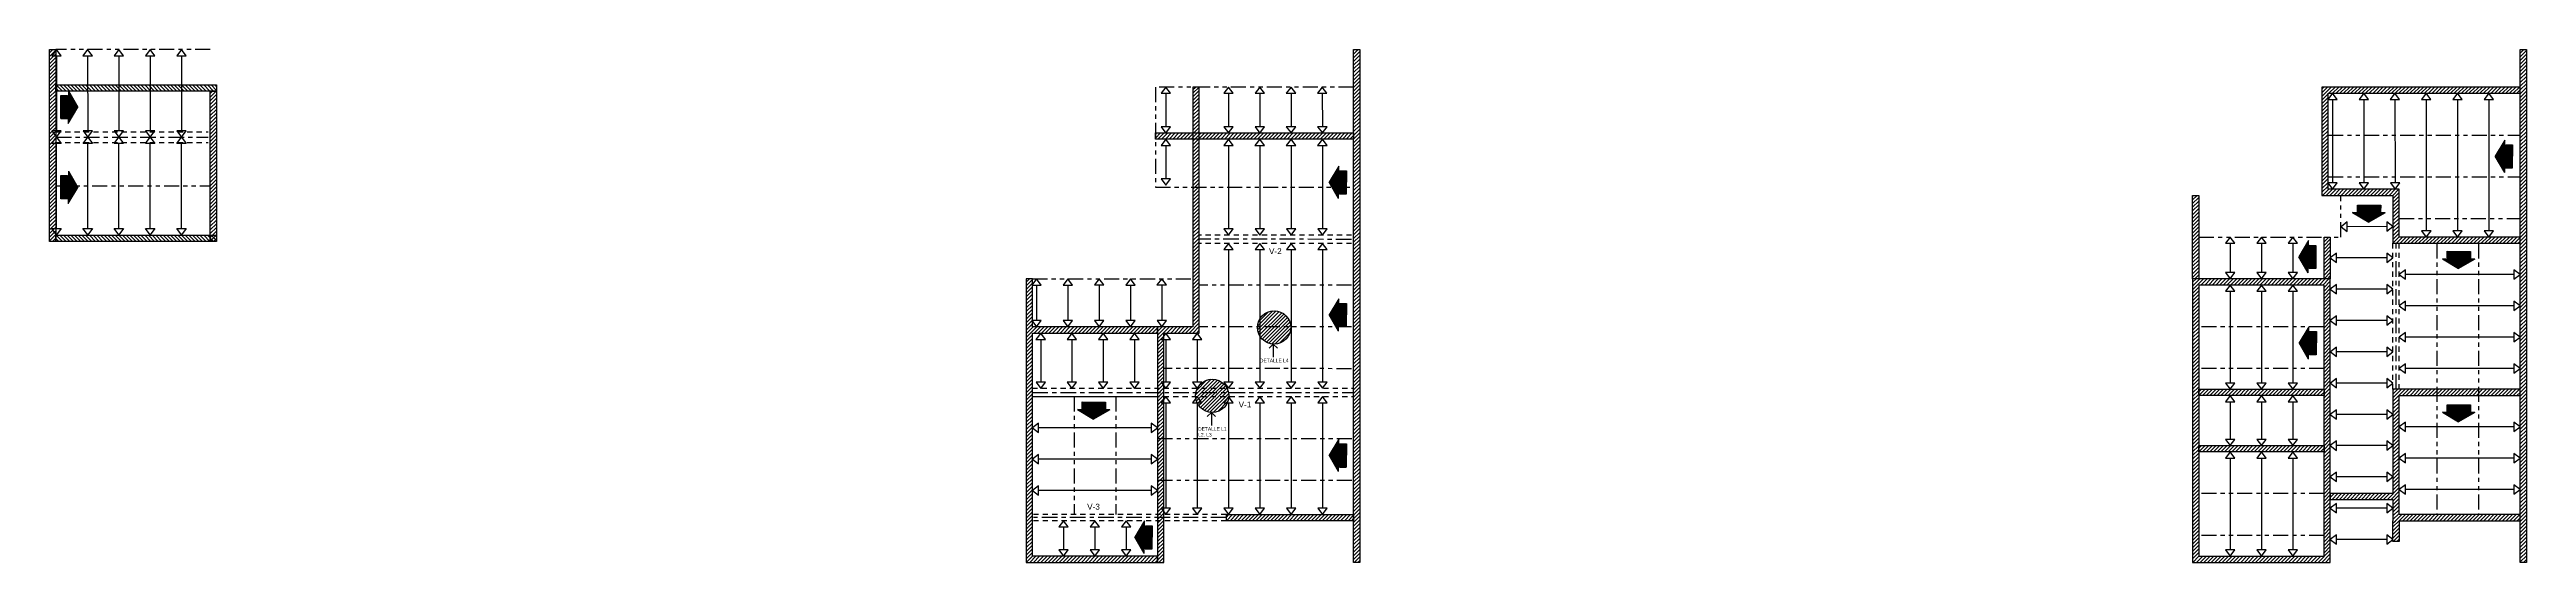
# Model space of a CAD drawing. Header units: inches. Extents: x -9 to 337, y -247 to 209.
# Drawn here: x 5.6 to 64.9, y -106.1 to -93.8 of the extents above; entities that cross this region are included whole.
import ezdxf

# ---------------------------------------------------------------- set-up
doc = ezdxf.new("R2010")
doc.units = ezdxf.units.IN
doc.header["$MEASUREMENT"] = 0
for name, pattern in [('ACAD_ISO12W100', [21, 12, -3, 0, -3, 0, -3]), ('CENTER2', [1.125, 0.75, -0.125, 0.125, -0.125]), ('DASHED2', [0.375, 0.25, -0.125])]:
    doc.linetypes.add(name, pattern=pattern)
doc.layers.add('VIGAS', color=6, linetype='CENTER2')
doc.styles.add('MONOTXT4', font='monotxt4.shx')
doc.styles.get("Standard").update_dxf_attribs({"font": 'arial.ttf'})
doc.dimstyles.new('E100', dxfattribs={"dimtxt": 0.15, "dimasz": 0.2, "dimexe": 0.15, "dimexo": 0.02, "dimgap": 0.09, "dimtad": 1, "dimzin": 0, "dimdsep": 46, "dimtxsty": 'MONOTXT4', "dimblk": 'DOTSMALL', "dimcen": 0.01, "dimdle": 0.15, "dimclrd": 1, "dimclre": 1, "dimclrt": 2, "dimadec": 0, "dimazin": 0, "dimtfac": 1, "dimtofl": 0, "dimtmove": 1, "dimatfit": 1, "dimldrblk": 'OPEN90', "dimfxl": 1, "dimtolj": 1, "dimtzin": 0, "dimarcsym": 0})

# ---------------------------------------------------------------- blocks, each defined once
blk = doc.blocks.new('F')
at = {"layer": 'VIGAS', "linetype": 'ByBlock'}
h = blk.add_hatch(dxfattribs=at)
h.set_pattern_fill('_USER', color=1, scale=0.029401, angle=90, style=0, pattern_type=0)
h.set_pattern_definition([(90, (-240.477405, -22.610412), (-0.0294009492, 2e-18), [])])
h.paths.add_polyline_path([(0.392, 0.181), (0.003, 0.409), (-0.385, 0.181)])
h = blk.add_hatch(dxfattribs=at)
h.set_pattern_fill('_USER', color=1, scale=0.029401, angle=90, style=0, pattern_type=0)
h.set_pattern_definition([(90, (-240.477405, -22.584635), (-0.0294009492, 2e-18), [])])
h.paths.add_polyline_path([(-0.279, 0.162), (-0.279, 0), (0.279, 0), (0.279, 0.162)])
at = {"color": 2}
blk.add_line((-0.385, 0.181), (0.003, 0.409), dxfattribs=at)
at = {"layer": 'VIGAS', "color": 2, "linetype": 'ByBlock'}
blk.add_line((0.392, 0.181), (0.003, 0.409), dxfattribs=at)
blk.add_lwpolyline([(-0.385, 0.181), (0.392, 0.181)], dxfattribs=at)
blk.add_lwpolyline([(-0.279, 0.162), (0.279, 0.162), (0.279, 0), (-0.279, 0)], close=True, dxfattribs=at)
blk = doc.blocks.new('_DotSmall')
at = {"color": 0, "linetype": 'ByBlock', "const_width": 0.5}
blk.add_lwpolyline([(-0.0625, 0, 1), (0.0625, 0, 1)], format="xyb", close=True, dxfattribs=at)
blk = doc.blocks.new('_Open90')
at = {"color": 0, "linetype": 'ByBlock', "lineweight": -2}
for p, q in [((0, 0), (-1, 0)), ((-0.5, 0.5), (0, 0)), ((0, 0), (-0.5, -0.5))]:
    blk.add_line(p, q, dxfattribs=at)

msp = doc.modelspace()

# ---------------------------------------------------------------- hatches: boundary and pattern name
h = msp.add_hatch()
h.set_pattern_fill('ANSI31', color=2, scale=0.5)
h.paths.add_polyline_path([(5.716, -93.795), (5.566, -93.795), (5.566, -98.394), (5.716, -98.394)])
h = msp.add_hatch()
h.set_pattern_fill('ANSI31', color=2, scale=0.5)
h.paths.add_polyline_path([(36.969, -106.09), (36.819, -106.09), (36.819, -93.795), (36.969, -93.795)])
h = msp.add_hatch()
h.set_pattern_fill('ANSI31', color=2, scale=0.5)
h.paths.add_polyline_path([(64.776, -93.795), (64.926, -93.795), (64.926, -106.09), (64.776, -106.09)])
h = msp.add_hatch()
h.set_pattern_fill('ANSI31', color=2, scale=0.5, angle=-90)
h.set_pattern_definition([(315, (104.10374, -89.07987), (0.044194174, 0.044194174), [])])
h.paths.add_polyline_path([(9.566, -94.795), (9.566, -94.645), (5.716, -94.645), (5.716, -94.795)])
h = msp.add_hatch()
h.set_pattern_fill('ANSI31', color=2, scale=0.5)
h.set_pattern_definition([(45, (3.85, -0.006325), (-0.044194174, 0.044194174), [])])
h.paths.add_polyline_path([(9.566, -94.795), (9.416, -94.795), (9.416, -98.394), (9.566, -98.394)])
h = msp.add_hatch()
h.set_pattern_fill('ANSI31', color=2, scale=0.5)
h.paths.add_polyline_path([(32.269, -106.09), (32.269, -100.59), (33.119, -100.59), (33.119, -94.695), (32.969, -94.695), (32.969, -100.44), (32.119, -100.44), (32.119, -106.09)])
h = msp.add_hatch()
h.set_pattern_fill('ANSI31', color=2, scale=0.5)
h.paths.add_polyline_path([(64.776, -94.695), (60.026, -94.695), (60.026, -97.29), (61.726, -97.29), (61.726, -98.44), (61.876, -98.44), (64.776, -98.44), (64.776, -98.29), (61.876, -98.29), (61.876, -97.14), (60.176, -97.14), (60.176, -94.845), (64.776, -94.845)])
h = msp.add_hatch()
h.set_pattern_fill('ANSI31', color=2, scale=0.5)
h.paths.add_polyline_path([(32.069, -95.795), (36.819, -95.795), (36.819, -95.945), (32.069, -95.945)])
h = msp.add_hatch()
h.set_pattern_fill('ANSI31', color=2, scale=0.5)
h.paths.add_polyline_path([(57.076, -99.29), (56.926, -99.29), (56.926, -97.29), (57.076, -97.29)])
h = msp.add_hatch()
h.set_pattern_fill('ANSI31', color=2, scale=0.5, angle=-90)
h.set_pattern_definition([(315, (104.10374, -92.67883), (0.044194174, 0.044194174), [])])
h.paths.add_polyline_path([(9.566, -98.394), (9.566, -98.244), (5.716, -98.244), (5.716, -98.394)])
h = msp.add_hatch()
h.set_pattern_fill('ANSI31', color=2, scale=0.5)
h.paths.add_polyline_path([(60.226, -99.29), (60.076, -99.29), (60.076, -98.29), (60.226, -98.29)])
h = msp.add_hatch()
h.set_pattern_fill('ANSI31', color=2, scale=0.5)
h.paths.add_polyline_path([(29.119, -99.29), (28.969, -99.29), (28.969, -106.09), (32.119, -106.09), (32.119, -105.94), (29.119, -105.94), (29.119, -100.59), (32.119, -100.59), (32.119, -100.44), (29.119, -100.44)])
h = msp.add_hatch()
h.set_pattern_fill('ANSI31', color=2, scale=0.5)
h.set_pattern_definition([(45, (-16.675086, 0), (-0.044194174, 0.044194174), [])])
h.paths.add_polyline_path([(56.926, -99.29), (56.926, -106.09), (60.226, -106.09), (60.226, -99.29)])
h.paths.add_polyline_path([(60.076, -99.44), (60.076, -105.94), (57.076, -105.94), (57.076, -99.44)], flags=16)
h = msp.add_hatch()
h.set_pattern_fill('ANSI31', color=2, scale=0.5)
h.set_pattern_definition([(45, (0, 1.35), (-0.044194174, 0.044194174), [])])
h.paths.add_polyline_path([(60.076, -102.09), (57.076, -102.09), (57.076, -101.94), (60.076, -101.94)])
h = msp.add_hatch()
h.set_pattern_fill('ANSI31', color=2, scale=0.5)
h.paths.add_polyline_path([(64.776, -101.94), (61.726, -101.94), (61.726, -104.44), (60.226, -104.44), (60.226, -104.578), (61.726, -104.578), (61.726, -105.09), (64.776, -105.09), (64.776, -104.94), (61.876, -104.94), (61.876, -102.09), (64.776, -102.09)])
h = msp.add_hatch()
h.set_pattern_fill('ANSI31', color=2, scale=0.5)
h.paths.add_polyline_path([(60.076, -103.44), (57.076, -103.44), (57.076, -103.29), (60.076, -103.29)])
h = msp.add_hatch()
h.set_pattern_fill('ANSI31', color=2, scale=0.5)
h.paths.add_polyline_path([(36.819, -105.09), (33.769, -105.09), (33.769, -104.94), (36.819, -104.94)])
h = msp.add_hatch()
h.set_pattern_fill('ANSI31', color=2, scale=0.5)
h.paths.add_polyline_path([(61.726, -105.09), (61.876, -105.09), (61.876, -105.59), (61.726, -105.59)])
at = {"layer": 'VIGAS', "linetype": 'ByBlock'}
h = msp.add_hatch(dxfattribs=at)
h.set_pattern_fill('_USER,_O', color=1, scale=0.06, angle=45, pattern_type=0)
h.set_pattern_definition([(45, (-395.38585, -158.92792), (-0.042426407, 0.042426407), [])])
h.paths.add_polyline_path([(35.31, -100.456, 1), (34.514, -100.456, 1)])
h = msp.add_hatch(dxfattribs=at)
h.set_pattern_fill('_USER,_O', color=1, scale=0.06, angle=45, pattern_type=0)
h.set_pattern_definition([(45, (-396.867585, -160.567605), (-0.042426407, 0.042426407), [])])
h.paths.add_polyline_path([(33.829, -102.096, 1), (33.033, -102.096, 1)])

# ---------------------------------------------------------------- linework, layer by layer
at = {"color": 3, "linetype": 'ACAD_ISO12W100', "ltscale": 0.03}
for p, q in [((9.416, -93.795), (5.716, -93.795)), ((60.176, -95.845), (64.776, -95.845)), ((5.73, -97.065), (9.416, -97.065)), ((32.069, -97.094), (36.819, -97.094)), ((60.176, -96.845), (64.776, -96.845)), ((61.876, -97.845), (64.776, -97.845)), ((62.776, -98.44), (62.776, -104.94)), ((63.776, -98.44), (63.776, -104.94)), ((29.119, -99.29), (32.969, -99.29)), ((36.768, -99.445), (33.118, -99.443)), ((36.768, -100.445), (33.118, -100.443)), ((60.076, -100.44), (57.076, -100.44)), ((36.767, -101.445), (32.269, -101.442)), ((60.076, -101.44), (57.076, -101.44)), ((30.119, -102.115), (30.119, -104.94)), ((31.119, -102.115), (31.119, -104.94)), ((32.119, -103.115), (36.819, -103.115)), ((32.119, -104.115), (36.819, -104.115)), ((60.076, -104.44), (57.076, -104.44)), ((60.076, -105.44), (57.076, -105.44))]:
    msp.add_line(p, q, dxfattribs=at)
at = {"color": 8, "linetype": 'DASHED2', "ltscale": 0.5}
for p, q in [((5.716, -95.77), (9.366, -95.77)), ((5.716, -96.02), (9.366, -96.02)), ((36.769, -98.245), (33.119, -98.243)), ((36.769, -98.445), (33.119, -98.443)), ((61.726, -101.94), (61.726, -98.44)), ((61.876, -101.94), (61.876, -98.44)), ((29.119, -101.915), (36.819, -101.915)), ((29.119, -102.115), (36.819, -102.115))]:
    msp.add_line(p, q, dxfattribs=at)
at = {"color": 6, "linetype": 'CENTER2', "ltscale": 0.5}
for p, q in [((5.716, -95.895), (9.366, -95.895)), ((36.769, -98.345), (33.119, -98.343)), ((61.801, -101.94), (61.801, -98.44)), ((29.119, -102.015), (36.819, -102.015))]:
    msp.add_line(p, q, dxfattribs=at)
msp.add_line((29.119, -102.115), (32.119, -102.115))
at = {"color": 2}
for points in [[(5.716, -98.394), (5.566, -98.394), (5.566, -93.795), (5.716, -93.795)], [(36.969, -106.09), (36.819, -106.09), (36.819, -93.795), (36.969, -93.795)], [(64.776, -93.795), (64.926, -93.795), (64.926, -106.09), (64.776, -106.09)], [(5.716, -94.795), (5.716, -94.645), (9.566, -94.645), (9.566, -94.795)], [(9.566, -98.394), (9.416, -98.394), (9.416, -94.795), (9.566, -94.795)], [(32.069, -95.795), (36.819, -95.795), (36.819, -95.945), (32.069, -95.945)], [(57.076, -99.29), (56.926, -99.29), (56.926, -97.29), (57.076, -97.29)], [(5.716, -98.394), (5.716, -98.244), (9.566, -98.244), (9.566, -98.394)], [(60.226, -99.29), (60.076, -99.29), (60.076, -98.29), (60.226, -98.29)], [(60.226, -99.29), (56.926, -99.29), (56.926, -106.09), (60.226, -106.09)], [(60.076, -99.44), (57.076, -99.44), (57.076, -105.94), (60.076, -105.94)], [(60.076, -102.09), (57.076, -102.09), (57.076, -101.94), (60.076, -101.94)], [(60.076, -103.44), (57.076, -103.44), (57.076, -103.29), (60.076, -103.29)], [(36.819, -105.09), (33.769, -105.09), (33.769, -104.94), (36.819, -104.94)]]:
    msp.add_lwpolyline(points, close=True, dxfattribs=at)
at = {"color": 4}
for points in [[(5.729, -93.945), (5.842, -93.945), (5.729, -93.795), (5.617, -93.945), (5.729, -93.945), (5.73, -95.746), (5.618, -95.746), (5.73, -95.895), (5.842, -95.746), (5.73, -95.746)], [(6.479, -93.945), (6.592, -93.945), (6.479, -93.795), (6.367, -93.945), (6.479, -93.945), (6.48, -95.746), (6.368, -95.746), (6.48, -95.895), (6.592, -95.746), (6.48, -95.746)], [(7.229, -93.945), (7.342, -93.945), (7.229, -93.795), (7.117, -93.945), (7.229, -93.945), (7.23, -95.746), (7.118, -95.746), (7.23, -95.895), (7.342, -95.746), (7.23, -95.746)], [(7.979, -93.945), (8.092, -93.945), (7.979, -93.795), (7.867, -93.945), (7.979, -93.945), (7.98, -95.746), (7.868, -95.746), (7.98, -95.895), (8.092, -95.746), (7.98, -95.746)], [(8.729, -93.944), (8.842, -93.944), (8.729, -93.795), (8.617, -93.944), (8.729, -93.944), (8.73, -95.746), (8.618, -95.746), (8.73, -95.895), (8.842, -95.746), (8.73, -95.746)], [(32.318, -94.845), (32.43, -94.845), (32.318, -94.696), (32.206, -94.845), (32.318, -94.845), (32.319, -95.647), (32.206, -95.647), (32.319, -95.796), (32.431, -95.647), (32.319, -95.647)], [(33.818, -94.845), (33.93, -94.845), (33.818, -94.695), (33.706, -94.845), (33.818, -94.845), (33.819, -95.646), (33.706, -95.646), (33.819, -95.795), (33.931, -95.646), (33.819, -95.646)], [(34.568, -94.845), (34.68, -94.845), (34.568, -94.696), (34.456, -94.845), (34.568, -94.845), (34.569, -95.647), (34.456, -95.647), (34.569, -95.796), (34.681, -95.647), (34.569, -95.647)], [(35.318, -94.845), (35.43, -94.845), (35.318, -94.695), (35.206, -94.845), (35.318, -94.845), (35.319, -95.646), (35.206, -95.646), (35.319, -95.795), (35.431, -95.646), (35.319, -95.646)], [(36.068, -94.845), (36.18, -94.845), (36.068, -94.695), (35.956, -94.845), (36.068, -94.845), (36.069, -95.646), (35.956, -95.646), (36.069, -95.795), (36.181, -95.646), (36.069, -95.646)], [(60.276, -94.994), (60.389, -94.994), (60.276, -94.845), (60.164, -94.994), (60.276, -94.994), (60.277, -96.991), (60.165, -96.991), (60.277, -97.14), (60.389, -96.991), (60.277, -96.991)], [(61.026, -94.994), (61.138, -94.994), (61.026, -94.845), (60.914, -94.994), (61.026, -94.994), (61.026, -96.991), (60.914, -96.991), (61.026, -97.14), (61.139, -96.991), (61.026, -96.991)], [(61.775, -94.995), (61.887, -94.995), (61.775, -94.845), (61.663, -94.995), (61.775, -94.995), (61.776, -96.992), (61.664, -96.992), (61.776, -97.141), (61.888, -96.992), (61.776, -96.992)], [(62.526, -94.994), (62.638, -94.994), (62.526, -94.845), (62.414, -94.994), (62.526, -94.994), (62.526, -98.141), (62.414, -98.141), (62.526, -98.29), (62.639, -98.141), (62.526, -98.141)], [(63.276, -94.994), (63.388, -94.994), (63.276, -94.845), (63.164, -94.994), (63.276, -94.994), (63.276, -98.141), (63.164, -98.141), (63.276, -98.29), (63.389, -98.141), (63.276, -98.141)], [(64.026, -94.994), (64.138, -94.994), (64.026, -94.845), (63.914, -94.994), (64.026, -94.994), (64.026, -98.141), (63.914, -98.141), (64.026, -98.29), (64.139, -98.141), (64.026, -98.141)], [(5.73, -98.086), (5.842, -98.086), (5.73, -98.235), (5.617, -98.086), (5.73, -98.086), (5.73, -96.045), (5.618, -96.045), (5.73, -95.895), (5.842, -96.045), (5.73, -96.045)], [(6.48, -98.086), (6.592, -98.086), (6.48, -98.235), (6.367, -98.086), (6.48, -98.086), (6.48, -96.045), (6.368, -96.045), (6.48, -95.895), (6.592, -96.045), (6.48, -96.045)], [(7.23, -98.086), (7.342, -98.086), (7.23, -98.235), (7.117, -98.086), (7.23, -98.086), (7.23, -96.045), (7.118, -96.045), (7.23, -95.895), (7.342, -96.045), (7.23, -96.045)], [(7.98, -98.086), (8.092, -98.086), (7.98, -98.235), (7.867, -98.086), (7.98, -98.086), (7.98, -96.045), (7.868, -96.045), (7.98, -95.895), (8.092, -96.045), (7.98, -96.045)], [(8.73, -98.086), (8.842, -98.086), (8.73, -98.235), (8.617, -98.086), (8.73, -98.086), (8.73, -96.045), (8.618, -96.045), (8.73, -95.895), (8.842, -96.045), (8.73, -96.045)], [(32.318, -96.095), (32.43, -96.095), (32.318, -95.945), (32.206, -96.095), (32.318, -96.095), (32.319, -96.896), (32.206, -96.896), (32.319, -97.045), (32.431, -96.896), (32.319, -96.896)], [(33.818, -96.094), (33.93, -96.094), (33.818, -95.945), (33.705, -96.094), (33.818, -96.094), (33.818, -98.094), (33.706, -98.094), (33.818, -98.243), (33.93, -98.094), (33.818, -98.094)], [(34.568, -96.094), (34.68, -96.094), (34.568, -95.945), (34.455, -96.094), (34.568, -96.094), (34.568, -98.094), (34.456, -98.094), (34.568, -98.243), (34.68, -98.094), (34.568, -98.094)], [(35.319, -96.094), (35.431, -96.094), (35.319, -95.945), (35.206, -96.094), (35.319, -96.094), (35.319, -98.093), (35.207, -98.093), (35.319, -98.242), (35.431, -98.093), (35.319, -98.093)], [(36.069, -96.094), (36.181, -96.094), (36.069, -95.945), (35.956, -96.094), (36.069, -96.094), (36.069, -98.093), (35.957, -98.093), (36.069, -98.242), (36.181, -98.093), (36.069, -98.093)], [(61.577, -98.04), (61.577, -98.152), (61.726, -98.04), (61.577, -97.928), (61.577, -98.04), (60.631, -98.041), (60.631, -97.928), (60.482, -98.041), (60.631, -98.153), (60.631, -98.041)], [(33.818, -98.592), (33.931, -98.592), (33.818, -98.443), (33.706, -98.592), (33.818, -98.592), (33.819, -101.766), (33.707, -101.766), (33.819, -101.915), (33.931, -101.766), (33.819, -101.766)], [(34.569, -98.592), (34.681, -98.592), (34.569, -98.443), (34.456, -98.592), (34.569, -98.592), (34.569, -101.766), (34.457, -101.766), (34.569, -101.915), (34.681, -101.766), (34.569, -101.766)], [(35.319, -98.592), (35.431, -98.592), (35.319, -98.443), (35.207, -98.592), (35.319, -98.592), (35.32, -101.766), (35.207, -101.766), (35.32, -101.915), (35.432, -101.766), (35.32, -101.766)], [(36.069, -98.592), (36.182, -98.592), (36.069, -98.443), (35.957, -98.592), (36.069, -98.592), (36.07, -101.766), (35.958, -101.766), (36.07, -101.915), (36.182, -101.766), (36.07, -101.766)], [(57.826, -98.439), (57.939, -98.439), (57.826, -98.29), (57.714, -98.439), (57.826, -98.439), (57.826, -99.141), (57.714, -99.141), (57.826, -99.29), (57.939, -99.141), (57.826, -99.141)], [(58.576, -98.439), (58.689, -98.439), (58.576, -98.29), (58.464, -98.439), (58.576, -98.439), (58.576, -99.141), (58.464, -99.141), (58.576, -99.29), (58.689, -99.141), (58.576, -99.141)], [(59.326, -98.439), (59.439, -98.439), (59.326, -98.29), (59.214, -98.439), (59.326, -98.439), (59.326, -99.141), (59.214, -99.141), (59.326, -99.29), (59.439, -99.141), (59.326, -99.141)], [(61.577, -98.79), (61.577, -98.902), (61.726, -98.79), (61.577, -98.678), (61.577, -98.79), (60.376, -98.79), (60.376, -98.678), (60.226, -98.79), (60.376, -98.903), (60.376, -98.79)], [(64.627, -99.19), (64.627, -99.302), (64.776, -99.19), (64.627, -99.077), (64.627, -99.19), (62.026, -99.19), (62.026, -99.078), (61.876, -99.19), (62.026, -99.302), (62.026, -99.19)], [(29.219, -99.44), (29.331, -99.44), (29.219, -99.291), (29.106, -99.44), (29.219, -99.44), (29.219, -100.292), (29.107, -100.292), (29.219, -100.441), (29.331, -100.292), (29.219, -100.292)], [(29.969, -99.44), (30.081, -99.44), (29.969, -99.29), (29.856, -99.44), (29.969, -99.44), (29.969, -100.291), (29.857, -100.291), (29.969, -100.44), (30.081, -100.291), (29.969, -100.291)], [(30.719, -99.439), (30.831, -99.439), (30.719, -99.29), (30.606, -99.439), (30.719, -99.439), (30.719, -100.291), (30.607, -100.291), (30.719, -100.44), (30.831, -100.291), (30.719, -100.291)], [(31.469, -99.44), (31.581, -99.44), (31.469, -99.29), (31.356, -99.44), (31.469, -99.44), (31.469, -100.291), (31.357, -100.291), (31.469, -100.44), (31.581, -100.291), (31.469, -100.291)], [(32.219, -99.439), (32.331, -99.439), (32.219, -99.29), (32.106, -99.439), (32.219, -99.439), (32.219, -100.291), (32.107, -100.291), (32.219, -100.44), (32.331, -100.291), (32.219, -100.291)], [(57.826, -99.589), (57.939, -99.589), (57.826, -99.44), (57.714, -99.589), (57.826, -99.589), (57.826, -101.791), (57.714, -101.791), (57.826, -101.94), (57.939, -101.791), (57.826, -101.791)], [(58.576, -99.589), (58.689, -99.589), (58.576, -99.44), (58.464, -99.589), (58.576, -99.589), (58.576, -101.791), (58.464, -101.791), (58.576, -101.94), (58.689, -101.791), (58.576, -101.791)], [(59.326, -99.589), (59.439, -99.589), (59.326, -99.44), (59.214, -99.589), (59.326, -99.589), (59.326, -101.791), (59.214, -101.791), (59.326, -101.94), (59.439, -101.791), (59.326, -101.791)], [(61.577, -99.54), (61.577, -99.652), (61.726, -99.54), (61.577, -99.428), (61.577, -99.54), (60.376, -99.54), (60.376, -99.428), (60.226, -99.54), (60.376, -99.653), (60.376, -99.54)], [(61.577, -100.29), (61.577, -100.402), (61.726, -100.29), (61.577, -100.178), (61.577, -100.29), (60.376, -100.29), (60.376, -100.178), (60.226, -100.29), (60.376, -100.403), (60.376, -100.29)], [(64.627, -99.94), (64.627, -100.052), (64.776, -99.94), (64.627, -99.827), (64.627, -99.94), (62.026, -99.94), (62.026, -99.828), (61.876, -99.94), (62.026, -100.052), (62.026, -99.94)], [(29.319, -100.746), (29.431, -100.746), (29.319, -100.597), (29.206, -100.746), (29.319, -100.746), (29.319, -101.772), (29.207, -101.772), (29.319, -101.922), (29.431, -101.772), (29.319, -101.772)], [(30.069, -100.746), (30.181, -100.746), (30.069, -100.597), (29.956, -100.746), (30.069, -100.746), (30.069, -101.772), (29.957, -101.772), (30.069, -101.922), (30.181, -101.772), (30.069, -101.772)], [(30.819, -100.746), (30.931, -100.746), (30.819, -100.597), (30.706, -100.746), (30.819, -100.746), (30.819, -101.772), (30.707, -101.772), (30.819, -101.922), (30.931, -101.772), (30.819, -101.772)], [(31.569, -100.746), (31.681, -100.746), (31.569, -100.597), (31.456, -100.746), (31.569, -100.746), (31.569, -101.772), (31.457, -101.772), (31.569, -101.922), (31.681, -101.772), (31.569, -101.772)], [(32.319, -100.746), (32.431, -100.746), (32.319, -100.597), (32.206, -100.746), (32.319, -100.746), (32.319, -101.772), (32.207, -101.772), (32.319, -101.922), (32.431, -101.772), (32.319, -101.772)], [(33.069, -100.746), (33.181, -100.746), (33.069, -100.597), (32.956, -100.746), (33.069, -100.746), (33.069, -101.772), (32.957, -101.772), (33.069, -101.922), (33.181, -101.772), (33.069, -101.772)], [(64.627, -100.69), (64.627, -100.802), (64.776, -100.69), (64.627, -100.577), (64.627, -100.69), (62.026, -100.69), (62.026, -100.578), (61.876, -100.69), (62.026, -100.802), (62.026, -100.69)], [(61.578, -101.04), (61.578, -101.152), (61.727, -101.04), (61.578, -100.928), (61.578, -101.04), (60.376, -101.04), (60.376, -100.928), (60.227, -101.04), (60.376, -101.153), (60.376, -101.04)], [(64.627, -101.44), (64.627, -101.552), (64.776, -101.44), (64.627, -101.327), (64.627, -101.44), (62.026, -101.44), (62.026, -101.328), (61.876, -101.44), (62.026, -101.552), (62.026, -101.44)], [(57.826, -102.239), (57.939, -102.239), (57.826, -102.09), (57.714, -102.239), (57.826, -102.239), (57.826, -103.141), (57.714, -103.141), (57.826, -103.29), (57.939, -103.141), (57.826, -103.141)], [(58.576, -102.239), (58.689, -102.239), (58.576, -102.09), (58.464, -102.239), (58.576, -102.239), (58.576, -103.141), (58.464, -103.141), (58.576, -103.29), (58.689, -103.141), (58.576, -103.141)], [(59.326, -102.239), (59.439, -102.239), (59.326, -102.09), (59.214, -102.239), (59.326, -102.239), (59.326, -103.141), (59.214, -103.141), (59.326, -103.29), (59.439, -103.141), (59.326, -103.141)], [(61.578, -101.79), (61.578, -101.902), (61.727, -101.79), (61.578, -101.678), (61.578, -101.79), (60.376, -101.79), (60.376, -101.678), (60.227, -101.79), (60.376, -101.903), (60.376, -101.79)], [(32.32, -102.265), (32.432, -102.265), (32.32, -102.115), (32.208, -102.265), (32.32, -102.265), (32.32, -104.791), (32.208, -104.791), (32.32, -104.94), (32.433, -104.791), (32.32, -104.791)], [(33.07, -102.264), (33.182, -102.264), (33.07, -102.115), (32.958, -102.264), (33.07, -102.264), (33.07, -104.791), (32.958, -104.791), (33.07, -104.94), (33.183, -104.791), (33.07, -104.791)], [(33.82, -102.264), (33.932, -102.264), (33.82, -102.115), (33.708, -102.264), (33.82, -102.264), (33.82, -104.791), (33.708, -104.791), (33.82, -104.94), (33.933, -104.791), (33.82, -104.791)], [(34.57, -102.264), (34.682, -102.264), (34.57, -102.115), (34.458, -102.264), (34.57, -102.264), (34.57, -104.791), (34.458, -104.791), (34.57, -104.94), (34.683, -104.791), (34.57, -104.791)], [(35.32, -102.264), (35.432, -102.264), (35.32, -102.115), (35.208, -102.264), (35.32, -102.264), (35.32, -104.791), (35.208, -104.791), (35.32, -104.94), (35.433, -104.791), (35.32, -104.791)], [(36.07, -102.264), (36.182, -102.264), (36.07, -102.115), (35.958, -102.264), (36.07, -102.264), (36.07, -104.791), (35.958, -104.791), (36.07, -104.94), (36.183, -104.791), (36.07, -104.791)], [(61.577, -102.54), (61.577, -102.652), (61.726, -102.54), (61.577, -102.428), (61.577, -102.54), (60.376, -102.54), (60.376, -102.428), (60.226, -102.54), (60.376, -102.653), (60.376, -102.54)], [(31.97, -102.865), (31.97, -102.977), (32.119, -102.865), (31.97, -102.752), (31.97, -102.865), (29.268, -102.865), (29.268, -102.753), (29.119, -102.865), (29.268, -102.977), (29.268, -102.865)], [(61.577, -103.29), (61.577, -103.402), (61.726, -103.29), (61.577, -103.178), (61.577, -103.29), (60.376, -103.29), (60.376, -103.178), (60.226, -103.29), (60.376, -103.403), (60.376, -103.29)], [(64.627, -102.84), (64.627, -102.952), (64.776, -102.84), (64.627, -102.728), (64.627, -102.84), (62.026, -102.84), (62.026, -102.728), (61.876, -102.84), (62.026, -102.953), (62.026, -102.84)], [(31.97, -103.615), (31.97, -103.727), (32.119, -103.615), (31.97, -103.502), (31.97, -103.615), (29.268, -103.615), (29.268, -103.503), (29.119, -103.615), (29.268, -103.727), (29.268, -103.615)], [(57.826, -103.589), (57.939, -103.589), (57.826, -103.44), (57.714, -103.589), (57.826, -103.589), (57.826, -105.791), (57.714, -105.791), (57.826, -105.94), (57.939, -105.791), (57.826, -105.791)], [(58.576, -103.589), (58.689, -103.589), (58.576, -103.44), (58.464, -103.589), (58.576, -103.589), (58.576, -105.791), (58.464, -105.791), (58.576, -105.94), (58.689, -105.791), (58.576, -105.791)], [(59.326, -103.589), (59.439, -103.589), (59.326, -103.44), (59.214, -103.589), (59.326, -103.589), (59.326, -105.791), (59.214, -105.791), (59.326, -105.94), (59.439, -105.791), (59.326, -105.791)], [(64.627, -103.59), (64.627, -103.702), (64.776, -103.59), (64.627, -103.478), (64.627, -103.59), (62.026, -103.59), (62.026, -103.478), (61.876, -103.59), (62.026, -103.703), (62.026, -103.59)], [(31.97, -104.365), (31.97, -104.477), (32.119, -104.365), (31.97, -104.252), (31.97, -104.365), (29.268, -104.365), (29.268, -104.253), (29.119, -104.365), (29.268, -104.477), (29.268, -104.365)], [(61.577, -104.04), (61.577, -104.152), (61.726, -104.04), (61.577, -103.928), (61.577, -104.04), (60.376, -104.04), (60.376, -103.928), (60.226, -104.04), (60.376, -104.153), (60.376, -104.04)], [(64.627, -104.34), (64.627, -104.452), (64.776, -104.34), (64.627, -104.228), (64.627, -104.34), (62.026, -104.34), (62.026, -104.228), (61.876, -104.34), (62.026, -104.453), (62.026, -104.34)], [(61.577, -104.79), (61.577, -104.902), (61.726, -104.79), (61.577, -104.678), (61.577, -104.79), (60.376, -104.79), (60.376, -104.678), (60.226, -104.79), (60.376, -104.903), (60.376, -104.79)], [(29.869, -105.239), (29.981, -105.239), (29.869, -105.09), (29.756, -105.239), (29.869, -105.239), (29.869, -105.791), (29.757, -105.791), (29.869, -105.94), (29.981, -105.791), (29.869, -105.791)], [(30.619, -105.239), (30.731, -105.239), (30.619, -105.09), (30.506, -105.239), (30.619, -105.239), (30.619, -105.791), (30.507, -105.791), (30.619, -105.94), (30.731, -105.791), (30.619, -105.791)], [(31.369, -105.239), (31.481, -105.239), (31.369, -105.09), (31.256, -105.239), (31.369, -105.239), (31.369, -105.791), (31.257, -105.791), (31.369, -105.94), (31.481, -105.791), (31.369, -105.791)], [(61.577, -105.54), (61.577, -105.652), (61.726, -105.54), (61.577, -105.428), (61.577, -105.54), (60.376, -105.54), (60.376, -105.428), (60.226, -105.54), (60.376, -105.653), (60.376, -105.54)]]:
    msp.add_lwpolyline(points, dxfattribs=at)
at = {"color": 3, "linetype": 'ACAD_ISO12W100', "ltscale": 0.03}
for points in [[(36.819, -94.695), (32.069, -94.695), (32.069, -97.094)], [(57.076, -98.29), (60.476, -98.29), (60.476, -97.29)]]:
    msp.add_lwpolyline(points, dxfattribs=at)
at = {"color": 2}
for points in [[(32.269, -106.09), (32.269, -100.59), (33.119, -100.59), (33.119, -94.695), (32.969, -94.695), (32.969, -100.44), (32.119, -100.44), (32.119, -106.09), (32.269, -106.09)], [(64.776, -94.695), (60.026, -94.695), (60.026, -97.29), (61.726, -97.29), (61.726, -98.44), (61.876, -98.44), (64.776, -98.44), (64.776, -98.29), (61.876, -98.29), (61.876, -97.14), (60.176, -97.14), (60.176, -94.845), (64.776, -94.845), (64.776, -94.695)], [(29.119, -99.29), (28.969, -99.29), (28.969, -106.09), (32.119, -106.09), (32.119, -105.94), (29.119, -105.94), (29.119, -100.59), (32.119, -100.59), (32.119, -100.44), (29.119, -100.44), (29.119, -99.29)], [(64.776, -101.94), (61.726, -101.94), (61.726, -104.44), (60.226, -104.44), (60.226, -104.578), (61.726, -104.578), (61.726, -105.09)], [(61.876, -105.09), (64.776, -105.09), (64.776, -104.94), (61.876, -104.94), (61.876, -102.09), (64.776, -102.09), (64.776, -101.94)], [(61.876, -105.09), (61.876, -105.59), (61.726, -105.59), (61.726, -105.09)]]:
    msp.add_lwpolyline(points, dxfattribs=at)
at = {"color": 8, "linetype": 'DASHED2', "ltscale": 0.5}
for points in [[(33.769, -104.94), (29.119, -104.94)], [(33.769, -105.09), (29.119, -105.09)]]:
    msp.add_lwpolyline(points, dxfattribs=at)
at = {"color": 6, "linetype": 'CENTER2', "ltscale": 0.5}
msp.add_lwpolyline([(33.769, -105.015), (29.119, -105.015)], dxfattribs=at)
at = {"layer": 'VIGAS', "color": 1, "linetype": 'ByBlock'}
for centre in [(34.912, -100.456), (33.431, -102.096)]:
    msp.add_circle(centre, 0.398, dxfattribs=at)

# ---------------------------------------------------------------- block references
at = {"color": 2}
for p, rotation in [((5.835, -95.172), 269.5252541221279), ((64.589, -96.358), 89.52525412212789), ((5.835, -97.095), 269.5252541221279), ((36.643, -96.984), 89.52525412212789), ((61.154, -97.525), 179.5252541221279), ((59.88, -98.768), 89.52525412212789), ((63.305, -98.632), 179.5252541221279), ((36.643, -100.161), 89.52525412212789), ((59.889, -100.834), 89.52525412212789), ((30.595, -102.244), 179.5252541221279), ((63.305, -102.312), 179.5252541221279), ((36.643, -103.528), 89.52525412212789), ((31.987, -105.489), 89.52525412212789)]:
    msp.add_blockref('F', p, dxfattribs=dict(at, rotation=rotation))

# ---------------------------------------------------------------- texts
at = {"color": 2, "attachment_point": 1}
for s, insert, char_height in [('V-2', (34.791, -98.559), 0.14), ('DETALLE L4', (34.574, -101.207), 0.084), ('V-1', (34.063, -102.234), 0.14), ('DETALLE L1\\PL2, L3', (33.092, -102.846), 0.084), ('V-3', (30.433, -104.683), 0.14)]:
    msp.add_mtext(s, dxfattribs=dict(at, insert=insert, char_height=char_height))

# ---------------------------------------------------------------- leaders
for points in [[(34.891, -100.854), (34.891, -101.169)], [(33.409, -102.493), (33.409, -102.809)]]:
    msp.add_leader(points, dimstyle='E100', override={"dimgap": 0.01, "dimtad": 0})

doc.saveas('drawing.dxf')
